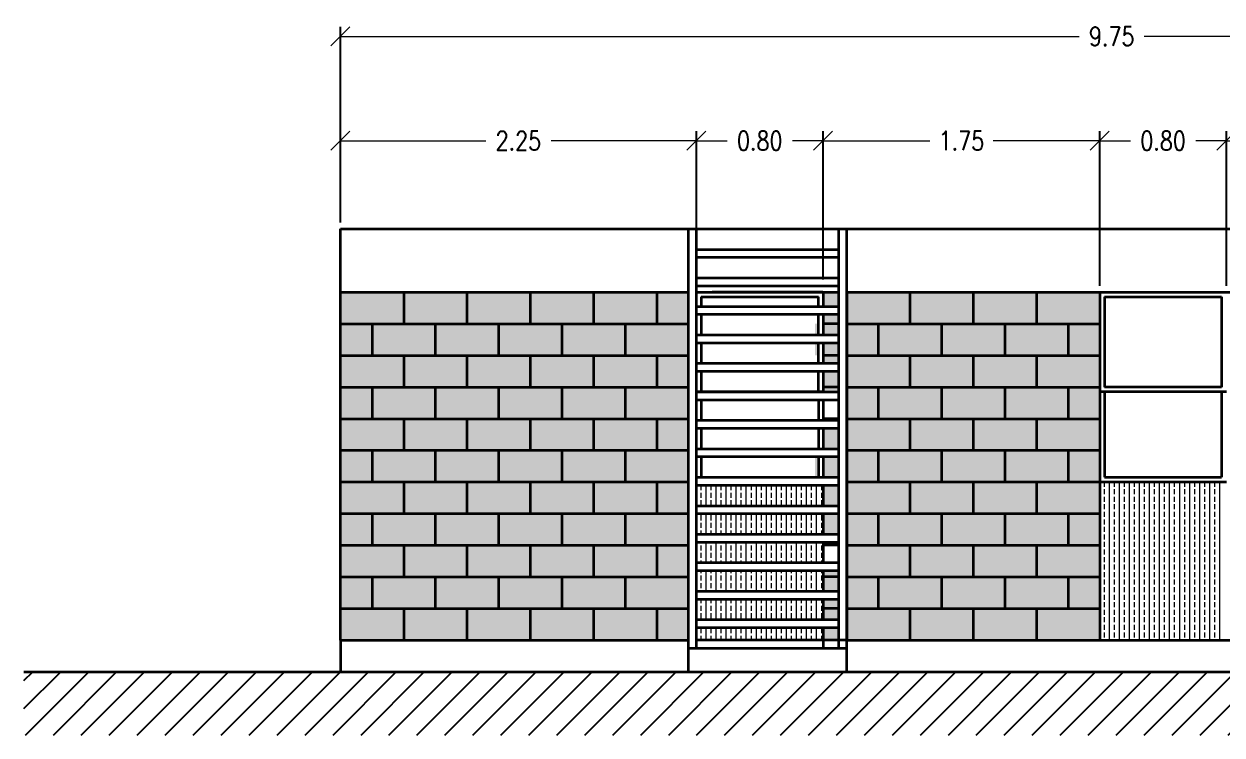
# Model space of a CAD drawing. Header units: millimetres. Extents: x 259.4 to 273.2, y 164.2 to 174.9.
# Drawn here: x 259.42 to 266.99, y 164.75 to 169.24 of the extents above; entities that cross this region are included whole.
import ezdxf

# ---------------------------------------------------------------- set-up
doc = ezdxf.new("R2010")
doc.units = ezdxf.units.MM
for name, color, linetype, lineweight in [('A-ANNO-DIMS', 3, 'Continuous', 18), ('A-ELEV-MBE1', 7, 'Continuous', 35), ('A-ELEV-PATT', 8, 'Continuous', 18)]:
    doc.layers.add(name, color=color, linetype=linetype, lineweight=lineweight)
doc.layers.add('A-ANNO-SCRN', color=30, linetype='Continuous')
doc.styles.add('E-ROMANS', font='romans.shx', dxfattribs={"width": 0.8})
doc.dimstyles.new('E-0100_ARW_18', dxfattribs={"dimscale": 0.001, "dimtxt": 180, "dimasz": 180, "dimexe": 90, "dimexo": 60, "dimgap": 90, "dimtad": 0, "dimzin": 0, "dimdsep": 46, "dimtxsty": 'E-ROMANS', "dimblk": 'OPEN90', "dimcen": 90, "dimclrd": 256, "dimclre": 256, "dimclrt": 256, "dimadec": 0, "dimazin": 0, "dimtfac": 1, "dimtmove": 1, "dimatfit": 3, "dimldrblk": 'OPEN90', "dimfxl": 1, "dimtfill": 1, "dimtolj": 1, "dimtzin": 0, "dimarcsym": 0})

# ---------------------------------------------------------------- blocks, each defined once
blk = doc.blocks.new('_Oblique')
at = {"color": 0, "linetype": 'ByBlock', "lineweight": -2}
blk.add_line((-0.5, -0.5), (0.5, 0.5), dxfattribs=at)
blk = doc.blocks.new('*D50')
at = {"layer": 'A-ANNO-DIMS', "lineweight": -2, "transparency": 16777216}
for p, q in [((261.4171, 167.988), (261.4171, 169.2245)), ((271.1671, 167.988), (271.1671, 169.2245))]:
    blk.add_line(p, q, dxfattribs=at)
at = {"layer": 'A-ANNO-DIMS', "transparency": 16777216}
for p, q in [((261.4171, 169.1645), (266.0858, 169.1645)), ((271.1671, 169.1645), (266.4983, 169.1645))]:
    blk.add_line(p, q, dxfattribs=at)
at = {"layer": 'A-ANNO-DIMS', "transparency": 16777216, "xscale": 0.12, "yscale": 0.12, "zscale": 0.12, "rotation": 180}
blk.add_blockref('_Oblique', (261.4171, 169.1645), dxfattribs=at)
at = {"layer": 'A-ANNO-DIMS', "transparency": 16777216, "xscale": 0.12, "yscale": 0.12, "zscale": 0.12}
blk.add_blockref('_Oblique', (271.1671, 169.1645), dxfattribs=at)
at = {"layer": 'A-ANNO-DIMS', "transparency": 16777216, "insert": (266.2921, 169.1645), "char_height": 0.12, "attachment_point": 5, "style": 'E-ROMANS', "bg_fill": 3, "box_fill_scale": 1.1, "bg_fill_color": 256, "bg_fill_true_color": 13158600, "bg_fill_transparency": 0}
blk.add_mtext('\\A1;9.75', dxfattribs=at)
blk = doc.blocks.new('_Open90')
at = {"color": 0, "linetype": 'ByBlock', "lineweight": -2}
for p, q in [((0, 0), (-1, 0)), ((-0.5, 0.5), (0, 0)), ((0, 0), (-0.5, -0.5))]:
    blk.add_line(p, q, dxfattribs=at)
blk = doc.blocks.new('*D64')
at = {"layer": 'A-ANNO-DIMS', "lineweight": -2, "transparency": 16777216}
for p, q in [((261.4171, 167.988), (261.4171, 168.5648)), ((263.6671, 167.588), (263.6671, 168.5648))]:
    blk.add_line(p, q, dxfattribs=at)
at = {"layer": 'A-ANNO-DIMS', "transparency": 16777216}
for p, q in [((261.4171, 168.5048), (262.3358, 168.5048)), ((263.6671, 168.5048), (262.7483, 168.5048))]:
    blk.add_line(p, q, dxfattribs=at)
at = {"layer": 'A-ANNO-DIMS', "transparency": 16777216, "xscale": 0.12, "yscale": 0.12, "zscale": 0.12, "rotation": 180}
blk.add_blockref('_Oblique', (261.4171, 168.5048), dxfattribs=at)
at = {"layer": 'A-ANNO-DIMS', "transparency": 16777216, "xscale": 0.12, "yscale": 0.12, "zscale": 0.12}
blk.add_blockref('_Oblique', (263.6671, 168.5048), dxfattribs=at)
at = {"layer": 'A-ANNO-DIMS', "transparency": 16777216, "insert": (262.5421, 168.5048), "char_height": 0.12, "attachment_point": 5, "style": 'E-ROMANS', "bg_fill": 3, "box_fill_scale": 1.1, "bg_fill_color": 256, "bg_fill_true_color": 13158600, "bg_fill_transparency": 0}
blk.add_mtext('\\A1;2.25', dxfattribs=at)
blk = doc.blocks.new('*D65')
at = {"layer": 'A-ANNO-DIMS', "lineweight": -2, "transparency": 16777216}
for p, q in [((263.6671, 167.628), (263.6671, 168.5648)), ((264.4684, 167.628), (264.4684, 168.5648))]:
    blk.add_line(p, q, dxfattribs=at)
at = {"layer": 'A-ANNO-DIMS', "transparency": 16777216}
for p, q in [((263.6671, 168.5048), (263.8614, 168.5048)), ((264.4684, 168.5048), (264.274, 168.5048))]:
    blk.add_line(p, q, dxfattribs=at)
at = {"layer": 'A-ANNO-DIMS', "transparency": 16777216, "xscale": 0.12, "yscale": 0.12, "zscale": 0.12, "rotation": 180}
blk.add_blockref('_Oblique', (263.6671, 168.5048), dxfattribs=at)
at = {"layer": 'A-ANNO-DIMS', "transparency": 16777216, "xscale": 0.12, "yscale": 0.12, "zscale": 0.12}
blk.add_blockref('_Oblique', (264.4684, 168.5048), dxfattribs=at)
at = {"layer": 'A-ANNO-DIMS', "transparency": 16777216, "insert": (264.0677, 168.5048), "char_height": 0.12, "attachment_point": 5, "style": 'E-ROMANS', "bg_fill": 3, "box_fill_scale": 1.1, "bg_fill_color": 256, "bg_fill_true_color": 13158600, "bg_fill_transparency": 0}
blk.add_mtext('\\A1;0.80', dxfattribs=at)
blk = doc.blocks.new('*D48')
at = {"layer": 'A-ANNO-DIMS', "lineweight": -2, "transparency": 16777216}
for p, q in [((264.4684, 167.678), (264.4684, 168.5648)), ((266.2171, 167.678), (266.2171, 168.5648))]:
    blk.add_line(p, q, dxfattribs=at)
at = {"layer": 'A-ANNO-DIMS', "transparency": 16777216}
for p, q in [((264.4684, 168.5048), (265.1433, 168.5048)), ((266.2171, 168.5048), (265.5421, 168.5048))]:
    blk.add_line(p, q, dxfattribs=at)
at = {"layer": 'A-ANNO-DIMS', "transparency": 16777216, "xscale": 0.12, "yscale": 0.12, "zscale": 0.12, "rotation": 180}
blk.add_blockref('_Oblique', (264.4684, 168.5048), dxfattribs=at)
at = {"layer": 'A-ANNO-DIMS', "transparency": 16777216, "xscale": 0.12, "yscale": 0.12, "zscale": 0.12}
blk.add_blockref('_Oblique', (266.2171, 168.5048), dxfattribs=at)
at = {"layer": 'A-ANNO-DIMS', "transparency": 16777216, "insert": (265.3427, 168.5048), "char_height": 0.12, "attachment_point": 5, "style": 'E-ROMANS', "bg_fill": 3, "box_fill_scale": 1.1, "bg_fill_color": 256, "bg_fill_true_color": 13158600, "bg_fill_transparency": 0}
blk.add_mtext('\\A1;1.75', dxfattribs=at)
blk = doc.blocks.new('*D66')
at = {"layer": 'A-ANNO-DIMS', "lineweight": -2, "transparency": 16777216}
for p, q in [((266.2171, 167.588), (266.2171, 168.5648)), ((267.0171, 167.588), (267.0171, 168.5648))]:
    blk.add_line(p, q, dxfattribs=at)
at = {"layer": 'A-ANNO-DIMS', "transparency": 16777216}
for p, q in [((266.2171, 168.5048), (266.4108, 168.5048)), ((267.0171, 168.5048), (266.8233, 168.5048))]:
    blk.add_line(p, q, dxfattribs=at)
at = {"layer": 'A-ANNO-DIMS', "transparency": 16777216, "xscale": 0.12, "yscale": 0.12, "zscale": 0.12, "rotation": 180}
blk.add_blockref('_Oblique', (266.2171, 168.5048), dxfattribs=at)
at = {"layer": 'A-ANNO-DIMS', "transparency": 16777216, "xscale": 0.12, "yscale": 0.12, "zscale": 0.12}
blk.add_blockref('_Oblique', (267.0171, 168.5048), dxfattribs=at)
at = {"layer": 'A-ANNO-DIMS', "transparency": 16777216, "insert": (266.6171, 168.5048), "char_height": 0.12, "attachment_point": 5, "style": 'E-ROMANS', "bg_fill": 3, "box_fill_scale": 1.1, "bg_fill_color": 256, "bg_fill_true_color": 13158600, "bg_fill_transparency": 0}
blk.add_mtext('\\A1;0.80', dxfattribs=at)
blk = doc.blocks.new('*D67')
at = {"layer": 'A-ANNO-DIMS', "lineweight": -2, "transparency": 16777216}
for p, q in [((267.0171, 167.588), (267.0171, 168.5648)), ((267.9671, 167.588), (267.9671, 168.5648))]:
    blk.add_line(p, q, dxfattribs=at)
at = {"layer": 'A-ANNO-DIMS', "transparency": 16777216}
for p, q in [((267.0171, 168.5048), (267.2858, 168.5048)), ((267.9671, 168.5048), (267.6983, 168.5048))]:
    blk.add_line(p, q, dxfattribs=at)
at = {"layer": 'A-ANNO-DIMS', "transparency": 16777216, "xscale": 0.12, "yscale": 0.12, "zscale": 0.12, "rotation": 180}
blk.add_blockref('_Oblique', (267.0171, 168.5048), dxfattribs=at)
at = {"layer": 'A-ANNO-DIMS', "transparency": 16777216, "xscale": 0.12, "yscale": 0.12, "zscale": 0.12}
blk.add_blockref('_Oblique', (267.9671, 168.5048), dxfattribs=at)
at = {"layer": 'A-ANNO-DIMS', "transparency": 16777216, "insert": (267.4921, 168.5048), "char_height": 0.12, "attachment_point": 5, "style": 'E-ROMANS', "bg_fill": 3, "box_fill_scale": 1.1, "bg_fill_color": 256, "bg_fill_true_color": 13158600, "bg_fill_transparency": 0}
blk.add_mtext('\\A1;0.95', dxfattribs=at)

msp = doc.modelspace()

# ---------------------------------------------------------------- hatches: boundary and pattern name
at = {"layer": 'A-ANNO-SCRN'}
h = msp.add_hatch(dxfattribs=at)
h.set_pattern_fill('ANSI31', color=0)
h.set_pattern_definition([(45, (165.27523, 115.67518), (-0.08838835, 0.08838835), [])])
h.paths.add_polyline_path([(259.4171, 164.748), (259.4171, 165.148), (273.1671, 165.148), (273.1671, 164.748)])
at = {"layer": 'A-ELEV-PATT'}
h = msp.add_hatch(dxfattribs=at)
h.set_pattern_fill('DOTS,_O', color=256, scale=0.025, angle=450)
h.set_pattern_definition([(90, (295.360327, 452.35356), (-0.0396875, 0.01984375), [0, -0.0396875])])
h.paths.add_polyline_path([(263.6171, 167.548), (261.4171, 167.548), (261.4171, 165.348), (263.6171, 165.348)])
h.paths.add_polyline_path([(266.2171, 167.548), (264.6171, 167.548), (264.6171, 165.348), (266.2171, 165.348)])
h.paths.add_polyline_path([(264.4384, 167.278), (264.4384, 167.348), (264.4171, 167.348), (264.4171, 167.278)])
h.paths.add_polyline_path([(263.6684, 167.458), (263.6684, 167.548), (263.6671, 167.548), (263.6671, 167.458)])
h.paths.add_polyline_path([(263.6684, 167.278), (263.6684, 167.408), (263.6671, 167.408), (263.6671, 167.278)])
h.paths.add_polyline_path([(263.6684, 167.098), (263.6684, 167.228), (263.6671, 167.228), (263.6671, 167.098)])
h.paths.add_polyline_path([(264.4684, 167.548), (264.4684, 167.458), (264.5671, 167.458), (264.5671, 167.548)])
h.paths.add_polyline_path([(264.4684, 167.408), (264.4684, 167.278), (264.5671, 167.278), (264.5671, 167.408)])
h.paths.add_polyline_path([(263.6684, 166.918), (263.6684, 167.048), (263.6671, 167.048), (263.6671, 166.918)])
h.paths.add_polyline_path([(264.4384, 167.148), (264.4384, 167.228), (264.4171, 167.228), (264.4171, 167.148)])
h.paths.add_polyline_path([(264.4684, 167.228), (264.4684, 167.098), (264.5671, 167.098), (264.5671, 167.228)])
h.paths.add_polyline_path([(263.6684, 166.558), (263.6684, 166.688), (263.6671, 166.688), (263.6671, 166.558)])
h.paths.add_polyline_path([(264.4684, 166.688), (264.4684, 166.558), (264.5671, 166.558), (264.5671, 166.688)])
h.paths.add_polyline_path([(264.4684, 167.048), (264.4684, 166.918), (264.5671, 166.918), (264.5671, 167.048)])
h.paths.add_polyline_path([(264.4384, 166.378), (264.4384, 166.508), (264.4171, 166.508), (264.4171, 166.378)])
h.paths.add_polyline_path([(263.6684, 166.378), (263.6684, 166.508), (263.6671, 166.508), (263.6671, 166.378)])
h.paths.add_polyline_path([(263.6684, 166.198), (263.6684, 166.328), (263.6671, 166.328), (263.6671, 166.198)])
h.paths.add_polyline_path([(264.4684, 166.328), (264.4684, 166.198), (264.5671, 166.198), (264.5671, 166.328)])
h.paths.add_polyline_path([(264.4684, 166.508), (264.4684, 166.378), (264.5671, 166.378), (264.5671, 166.508)])
h.paths.add_polyline_path([(263.6684, 166.018), (263.6684, 166.148), (263.6671, 166.148), (263.6671, 166.018)])
h.paths.add_polyline_path([(264.4684, 166.148), (264.4684, 166.018), (264.5671, 166.018), (264.5671, 166.148)])
h.paths.add_polyline_path([(263.6684, 165.478), (263.6684, 165.608), (263.6671, 165.608), (263.6671, 165.478)])
h.paths.add_polyline_path([(264.4684, 165.608), (264.4684, 165.478), (264.5671, 165.478), (264.5671, 165.608)])
h.paths.add_polyline_path([(264.4684, 165.428), (264.4684, 165.348), (264.5671, 165.348), (264.5671, 165.428)])
h.paths.add_polyline_path([(264.4684, 165.788), (264.4684, 165.658), (264.5671, 165.658), (264.5671, 165.788)])
h.paths.add_polyline_path([(263.6684, 165.348), (263.6684, 165.428), (263.6671, 165.428), (263.6671, 165.348)])
h.paths.add_polyline_path([(263.6684, 165.658), (263.6684, 165.788), (263.6671, 165.788), (263.6671, 165.658)])
h.paths.add_polyline_path([(263.6684, 165.838), (263.6684, 165.968), (263.6671, 165.968), (263.6671, 165.838)])

# ---------------------------------------------------------------- linework, layer by layer
at = {"layer": 'A-ELEV-MBE1'}
for p, q in [((261.4171, 167.948), (264.6171, 167.948)), ((261.4171, 167.548), (261.4171, 167.948)), ((263.6671, 167.948), (264.5671, 167.948)), ((264.6171, 167.948), (270.0671, 167.948)), ((263.6671, 167.818), (264.5671, 167.818)), ((263.6671, 167.768), (264.5671, 167.768)), ((263.6671, 167.638), (264.5671, 167.638)), ((263.6671, 167.588), (264.5671, 167.588)), ((261.4171, 167.548), (263.6171, 167.548)), ((261.4171, 165.348), (261.4171, 167.548)), ((261.8171, 167.548), (261.8171, 167.348)), ((262.2171, 167.548), (262.2171, 167.348)), ((262.6171, 167.548), (262.6171, 167.348)), ((263.0171, 167.548), (263.0171, 167.348)), ((263.4171, 167.548), (263.4171, 167.348)), ((263.6671, 167.548), (264.5671, 167.548)), ((263.6984, 167.518), (263.6984, 167.458)), ((263.6984, 167.518), (264.4384, 167.518)), ((264.4671, 167.548), (263.7671, 167.548)), ((264.4384, 167.458), (264.4384, 167.518)), ((264.4684, 167.548), (264.4684, 167.458)), ((264.6171, 167.548), (264.6171, 165.348)), ((264.6171, 167.548), (270.0171, 167.548)), ((265.0171, 167.548), (265.0171, 167.348)), ((265.4171, 167.548), (265.4171, 167.348)), ((265.8171, 167.548), (265.8171, 167.348)), ((266.2171, 167.548), (266.2171, 165.348)), ((266.2471, 167.518), (266.9871, 167.518)), ((266.2471, 167.518), (266.2471, 166.948)), ((266.9871, 167.518), (266.9871, 166.948)), ((263.6671, 167.458), (264.5671, 167.458)), ((263.6671, 167.408), (264.5671, 167.408)), ((263.6984, 167.408), (263.6984, 167.278)), ((264.4384, 167.278), (264.4384, 167.408)), ((264.4684, 167.408), (264.4684, 167.278)), ((261.4171, 167.348), (261.5671, 167.348)), ((261.5671, 167.348), (263.6171, 167.348)), ((261.6171, 167.348), (261.6171, 167.148)), ((262.0171, 167.348), (262.0171, 167.148)), ((262.4171, 167.348), (262.4171, 167.148)), ((262.8171, 167.348), (262.8171, 167.148)), ((263.2171, 167.348), (263.2171, 167.148)), ((263.6671, 167.278), (264.5671, 167.278)), ((264.5671, 167.348), (264.4684, 167.348)), ((264.6171, 167.348), (266.2171, 167.348)), ((264.8171, 167.348), (264.8171, 167.148)), ((265.2171, 167.348), (265.2171, 167.148)), ((265.6171, 167.348), (265.6171, 167.148)), ((266.0171, 167.348), (266.0171, 167.148)), ((263.6671, 167.228), (264.5671, 167.228)), ((263.6984, 167.228), (263.6984, 167.098)), ((264.4384, 167.098), (264.4384, 167.228)), ((264.4684, 167.228), (264.4684, 167.098)), ((261.4171, 167.148), (261.5671, 167.148)), ((261.5671, 167.148), (263.6171, 167.148)), ((261.8171, 167.148), (261.8171, 166.948)), ((262.2171, 167.148), (262.2171, 166.948)), ((262.6171, 167.148), (262.6171, 166.948)), ((263.0171, 167.148), (263.0171, 166.948)), ((263.4171, 167.148), (263.4171, 166.948)), ((264.5671, 167.148), (264.4684, 167.148)), ((264.6171, 167.148), (266.2171, 167.148)), ((265.0171, 167.148), (265.0171, 166.948)), ((265.4171, 167.148), (265.4171, 166.948)), ((265.8171, 167.148), (265.8171, 166.948)), ((263.6671, 167.098), (264.5671, 167.098)), ((263.6671, 167.048), (264.5671, 167.048)), ((263.6984, 167.048), (263.6984, 166.918)), ((264.4384, 166.918), (264.4384, 167.048)), ((264.4684, 167.048), (264.4684, 166.918)), ((261.4171, 166.948), (261.5671, 166.948)), ((261.5671, 166.948), (263.6171, 166.948)), ((261.6171, 166.948), (261.6171, 166.748)), ((262.0171, 166.948), (262.0171, 166.748)), ((262.4171, 166.948), (262.4171, 166.748)), ((262.8171, 166.948), (262.8171, 166.748)), ((263.2171, 166.948), (263.2171, 166.748)), ((263.6671, 166.918), (264.5671, 166.918)), ((264.5671, 166.948), (264.4684, 166.948)), ((264.6171, 166.948), (266.2171, 166.948)), ((264.8171, 166.948), (264.8171, 166.748)), ((265.2171, 166.948), (265.2171, 166.748)), ((265.6171, 166.948), (265.6171, 166.748)), ((266.0171, 166.948), (266.0171, 166.748)), ((266.2471, 166.918), (266.2471, 166.378)), ((266.9871, 166.918), (266.9871, 166.378)), ((263.6671, 166.868), (264.5671, 166.868)), ((263.6984, 166.868), (263.6984, 166.738)), ((264.4384, 166.868), (264.4384, 166.738)), ((264.4684, 166.868), (264.4684, 166.738)), ((261.4171, 166.748), (261.5671, 166.748)), ((261.5671, 166.748), (263.6171, 166.748)), ((261.8171, 166.748), (261.8171, 166.548)), ((262.2171, 166.748), (262.2171, 166.548)), ((262.6171, 166.748), (262.6171, 166.548)), ((263.0171, 166.748), (263.0171, 166.548)), ((263.4171, 166.748), (263.4171, 166.548)), ((264.5671, 166.748), (264.4684, 166.748)), ((264.6171, 166.748), (266.2171, 166.748)), ((265.0171, 166.748), (265.0171, 166.548)), ((265.4171, 166.748), (265.4171, 166.548)), ((265.8171, 166.748), (265.8171, 166.548)), ((263.6671, 166.738), (264.5671, 166.738)), ((263.6671, 166.688), (264.5671, 166.688)), ((263.6984, 166.688), (263.6984, 166.558)), ((264.4384, 166.688), (264.4384, 166.558)), ((264.4684, 166.688), (264.4684, 166.558)), ((261.4171, 166.548), (261.5671, 166.548)), ((261.5671, 166.548), (263.6171, 166.548)), ((261.6171, 166.548), (261.6171, 166.348)), ((262.0171, 166.548), (262.0171, 166.348)), ((262.4171, 166.548), (262.4171, 166.348)), ((262.8171, 166.548), (262.8171, 166.348)), ((263.2171, 166.548), (263.2171, 166.348)), ((263.6671, 166.558), (264.5671, 166.558)), ((264.6171, 166.548), (266.2171, 166.548)), ((264.8171, 166.548), (264.8171, 166.348)), ((265.2171, 166.548), (265.2171, 166.348)), ((265.6171, 166.548), (265.6171, 166.348)), ((266.0171, 166.548), (266.0171, 166.348)), ((263.6671, 166.508), (264.5671, 166.508)), ((263.6984, 166.508), (263.6984, 166.378)), ((264.4384, 166.508), (264.4384, 166.378)), ((264.4684, 166.508), (264.4684, 166.378)), ((263.6671, 166.378), (264.5671, 166.378)), ((263.6984, 166.378), (264.4384, 166.378)), ((266.2471, 166.378), (266.9871, 166.378)), ((261.4171, 166.348), (261.5671, 166.348)), ((261.5671, 166.348), (263.6171, 166.348)), ((261.8171, 166.348), (261.8171, 166.148)), ((262.2171, 166.348), (262.2171, 166.148)), ((262.6171, 166.348), (262.6171, 166.148)), ((263.0171, 166.348), (263.0171, 166.148)), ((263.4171, 166.348), (263.4171, 166.148)), ((263.6671, 166.328), (264.5671, 166.328)), ((264.4684, 166.328), (264.4684, 166.198)), ((264.6171, 166.348), (266.2171, 166.348)), ((265.0171, 166.348), (265.0171, 166.148)), ((265.4171, 166.348), (265.4171, 166.148)), ((265.8171, 166.348), (265.8171, 166.148)), ((266.2171, 166.348), (267.0171, 166.348)), ((261.4171, 166.148), (261.5671, 166.148)), ((261.5671, 166.148), (263.6171, 166.148)), ((261.6171, 166.148), (261.6171, 165.948)), ((262.0171, 166.148), (262.0171, 165.948)), ((262.4171, 166.148), (262.4171, 165.948)), ((262.8171, 166.148), (262.8171, 165.948)), ((263.2171, 166.148), (263.2171, 165.948)), ((263.6671, 166.198), (264.5671, 166.198)), ((263.6671, 166.148), (264.5671, 166.148)), ((264.4684, 166.148), (264.4684, 166.018)), ((264.6171, 166.148), (266.2171, 166.148)), ((264.8171, 166.148), (264.8171, 165.948)), ((265.2171, 166.148), (265.2171, 165.948)), ((265.6171, 166.148), (265.6171, 165.948)), ((266.0171, 166.148), (266.0171, 165.948)), ((263.6671, 166.018), (264.5671, 166.018)), ((261.4171, 165.948), (261.5671, 165.948)), ((261.5671, 165.948), (263.6171, 165.948)), ((261.8171, 165.948), (261.8171, 165.748)), ((262.2171, 165.948), (262.2171, 165.748)), ((262.6171, 165.948), (262.6171, 165.748)), ((263.0171, 165.948), (263.0171, 165.748)), ((263.4171, 165.948), (263.4171, 165.748)), ((263.6671, 165.968), (264.5671, 165.968)), ((264.4684, 165.968), (264.4684, 165.838)), ((264.5671, 165.948), (264.4684, 165.948)), ((264.6171, 165.948), (266.2171, 165.948)), ((265.0171, 165.948), (265.0171, 165.748)), ((265.4171, 165.948), (265.4171, 165.748)), ((265.8171, 165.948), (265.8171, 165.748)), ((263.6671, 165.838), (264.5671, 165.838)), ((263.6671, 165.788), (264.5671, 165.788)), ((264.4684, 165.788), (264.4684, 165.658)), ((261.4171, 165.748), (261.5671, 165.748)), ((261.5671, 165.748), (263.6171, 165.748)), ((261.6171, 165.748), (261.6171, 165.548)), ((262.0171, 165.748), (262.0171, 165.548)), ((262.4171, 165.748), (262.4171, 165.548)), ((262.8171, 165.748), (262.8171, 165.548)), ((263.2171, 165.748), (263.2171, 165.548)), ((264.5671, 165.748), (264.4684, 165.748)), ((264.6171, 165.748), (266.2171, 165.748)), ((264.8171, 165.748), (264.8171, 165.548)), ((265.2171, 165.748), (265.2171, 165.548)), ((265.6171, 165.748), (265.6171, 165.548)), ((266.0171, 165.748), (266.0171, 165.548)), ((263.6671, 165.658), (264.5671, 165.658)), ((261.4171, 165.548), (261.5671, 165.548)), ((261.5671, 165.548), (263.6171, 165.548)), ((261.8171, 165.548), (261.8171, 165.348)), ((262.2171, 165.548), (262.2171, 165.348)), ((262.6171, 165.548), (262.6171, 165.348)), ((263.0171, 165.548), (263.0171, 165.348)), ((263.4171, 165.548), (263.4171, 165.348)), ((263.6671, 165.608), (264.5671, 165.608)), ((264.4684, 165.608), (264.4684, 165.478)), ((264.5671, 165.548), (264.4684, 165.548)), ((264.6171, 165.548), (266.2171, 165.548)), ((265.0171, 165.548), (265.0171, 165.348)), ((265.4171, 165.548), (265.4171, 165.348)), ((265.8171, 165.548), (265.8171, 165.348)), ((263.6671, 165.478), (264.5671, 165.478)), ((263.6671, 165.428), (264.5671, 165.428)), ((264.4684, 165.428), (264.4684, 165.298)), ((261.4171, 165.348), (263.6171, 165.348)), ((261.4171, 165.348), (261.4171, 165.148)), ((264.4684, 165.348), (263.6684, 165.348)), ((264.6171, 165.348), (264.4684, 165.348)), ((264.6171, 165.348), (270.0171, 165.348)), ((263.6171, 165.298), (264.6171, 165.298)), ((259.4171, 165.148), (273.1671, 165.148))]:
    msp.add_line(p, q, dxfattribs=at)
for points in [[(263.6171, 165.148), (263.6171, 167.948)], [(263.6671, 165.298), (263.6671, 167.948)], [(264.5671, 165.298), (264.5671, 167.948)], [(264.6171, 165.148), (264.6171, 167.948)], [(264.4684, 166.918), (263.6684, 166.918)], [(267.0171, 166.918), (266.2171, 166.918)], [(266.9871, 166.948), (266.2471, 166.948)]]:
    msp.add_lwpolyline(points, dxfattribs=at)
at = {"layer": 'A-ELEV-PATT', "linetype": 'Continuous'}
for p, q in [((263.697, 166.2958), (263.697, 166.326)), ((263.7287, 166.198), (263.7287, 166.326)), ((263.7605, 166.2958), (263.7605, 166.326)), ((263.7922, 166.198), (263.7922, 166.326)), ((263.824, 166.2958), (263.824, 166.326)), ((263.8557, 166.198), (263.8557, 166.326)), ((263.8875, 166.2958), (263.8875, 166.326)), ((263.9192, 166.198), (263.9192, 166.326)), ((263.951, 166.2958), (263.951, 166.326)), ((263.9827, 166.198), (263.9827, 166.326)), ((264.0145, 166.2958), (264.0145, 166.326)), ((264.0462, 166.198), (264.0462, 166.326)), ((264.078, 166.2958), (264.078, 166.326)), ((264.1097, 166.198), (264.1097, 166.326)), ((264.1415, 166.2958), (264.1415, 166.326)), ((264.1732, 166.198), (264.1732, 166.326)), ((264.205, 166.2958), (264.205, 166.326)), ((264.2367, 166.198), (264.2367, 166.326)), ((264.2685, 166.2958), (264.2685, 166.326)), ((264.3002, 166.198), (264.3002, 166.326)), ((264.332, 166.2958), (264.332, 166.326)), ((264.3637, 166.198), (264.3637, 166.326)), ((264.3955, 166.2958), (264.3955, 166.326)), ((264.4272, 166.198), (264.4272, 166.326)), ((264.459, 166.2958), (264.459, 166.326)), ((266.2456, 166.3178), (266.2456, 166.348)), ((266.2456, 166.2702), (266.2456, 166.3019)), ((266.2773, 165.348), (266.2773, 166.348)), ((266.3091, 166.3178), (266.3091, 166.348)), ((266.3091, 166.2702), (266.3091, 166.3019)), ((266.3408, 165.348), (266.3408, 166.348)), ((266.3726, 166.3178), (266.3726, 166.348)), ((266.3726, 166.2702), (266.3726, 166.3019)), ((266.4043, 165.348), (266.4043, 166.348)), ((266.4361, 166.3178), (266.4361, 166.348)), ((266.4361, 166.2702), (266.4361, 166.3019)), ((266.4678, 165.348), (266.4678, 166.348)), ((266.4996, 166.3178), (266.4996, 166.348)), ((266.4996, 166.2702), (266.4996, 166.3019)), ((266.5313, 165.348), (266.5313, 166.348)), ((266.5631, 166.3178), (266.5631, 166.348)), ((266.5631, 166.2702), (266.5631, 166.3019)), ((266.5948, 165.348), (266.5948, 166.348)), ((266.6266, 166.3178), (266.6266, 166.348)), ((266.6266, 166.2702), (266.6266, 166.3019)), ((266.6583, 165.348), (266.6583, 166.348)), ((266.6901, 166.3178), (266.6901, 166.348)), ((266.6901, 166.2702), (266.6901, 166.3019)), ((266.7218, 165.348), (266.7218, 166.348)), ((266.7536, 166.3178), (266.7536, 166.348)), ((266.7536, 166.2702), (266.7536, 166.3019)), ((266.7853, 165.348), (266.7853, 166.348)), ((266.8171, 166.3178), (266.8171, 166.348)), ((266.8171, 166.2702), (266.8171, 166.3019)), ((266.8488, 165.348), (266.8488, 166.348)), ((266.8806, 166.3178), (266.8806, 166.348)), ((266.8806, 166.2702), (266.8806, 166.3019)), ((266.9123, 165.348), (266.9123, 166.348)), ((266.9441, 166.3178), (266.9441, 166.348)), ((266.9441, 166.2702), (266.9441, 166.3019)), ((266.9758, 165.348), (266.9758, 166.348)), ((263.697, 166.2482), (263.697, 166.28)), ((263.697, 166.2006), (263.697, 166.2323)), ((263.7605, 166.2482), (263.7605, 166.28)), ((263.7605, 166.2006), (263.7605, 166.2323)), ((263.824, 166.2482), (263.824, 166.28)), ((263.824, 166.2006), (263.824, 166.2323)), ((263.8875, 166.2482), (263.8875, 166.28)), ((263.8875, 166.2006), (263.8875, 166.2323)), ((263.951, 166.2482), (263.951, 166.28)), ((263.951, 166.2006), (263.951, 166.2323)), ((264.0145, 166.2482), (264.0145, 166.28)), ((264.0145, 166.2006), (264.0145, 166.2323)), ((264.078, 166.2482), (264.078, 166.28)), ((264.078, 166.2006), (264.078, 166.2323)), ((264.1415, 166.2482), (264.1415, 166.28)), ((264.1415, 166.2006), (264.1415, 166.2323)), ((264.205, 166.2482), (264.205, 166.28)), ((264.205, 166.2006), (264.205, 166.2323)), ((264.2685, 166.2482), (264.2685, 166.28)), ((264.2685, 166.2006), (264.2685, 166.2323)), ((264.332, 166.2482), (264.332, 166.28)), ((264.332, 166.2006), (264.332, 166.2323)), ((264.3955, 166.2482), (264.3955, 166.28)), ((264.3955, 166.2006), (264.3955, 166.2323)), ((264.459, 166.2482), (264.459, 166.28)), ((264.459, 166.2006), (264.459, 166.2323)), ((266.2456, 166.2226), (266.2456, 166.2543)), ((266.3091, 166.2226), (266.3091, 166.2543)), ((266.3726, 166.2226), (266.3726, 166.2543)), ((266.4361, 166.2226), (266.4361, 166.2543)), ((266.4996, 166.2226), (266.4996, 166.2543)), ((266.5631, 166.2226), (266.5631, 166.2543)), ((266.6266, 166.2226), (266.6266, 166.2543)), ((266.6901, 166.2226), (266.6901, 166.2543)), ((266.7536, 166.2226), (266.7536, 166.2543)), ((266.8171, 166.2226), (266.8171, 166.2543)), ((266.8806, 166.2226), (266.8806, 166.2543)), ((266.9441, 166.2226), (266.9441, 166.2543)), ((263.7287, 166.018), (263.7287, 166.148)), ((263.7922, 166.018), (263.7922, 166.148)), ((263.8557, 166.018), (263.8557, 166.148)), ((263.9192, 166.018), (263.9192, 166.148)), ((263.9827, 166.018), (263.9827, 166.148)), ((264.0462, 166.018), (264.0462, 166.148)), ((264.1097, 166.018), (264.1097, 166.148)), ((264.1732, 166.018), (264.1732, 166.148)), ((264.2367, 166.018), (264.2367, 166.148)), ((264.3002, 166.018), (264.3002, 166.148)), ((264.3637, 166.018), (264.3637, 166.148)), ((264.4272, 166.018), (264.4272, 166.148)), ((266.2456, 166.1749), (266.2456, 166.2067)), ((266.2456, 166.1273), (266.2456, 166.1591)), ((266.3091, 166.1749), (266.3091, 166.2067)), ((266.3091, 166.1273), (266.3091, 166.1591)), ((266.3726, 166.1749), (266.3726, 166.2067)), ((266.3726, 166.1273), (266.3726, 166.1591)), ((266.4361, 166.1749), (266.4361, 166.2067)), ((266.4361, 166.1273), (266.4361, 166.1591)), ((266.4996, 166.1749), (266.4996, 166.2067)), ((266.4996, 166.1273), (266.4996, 166.1591)), ((266.5631, 166.1749), (266.5631, 166.2067)), ((266.5631, 166.1273), (266.5631, 166.1591)), ((266.6266, 166.1749), (266.6266, 166.2067)), ((266.6266, 166.1273), (266.6266, 166.1591)), ((266.6901, 166.1749), (266.6901, 166.2067)), ((266.6901, 166.1273), (266.6901, 166.1591)), ((266.7536, 166.1749), (266.7536, 166.2067)), ((266.7536, 166.1273), (266.7536, 166.1591)), ((266.8171, 166.1749), (266.8171, 166.2067)), ((266.8171, 166.1273), (266.8171, 166.1591)), ((266.8806, 166.1749), (266.8806, 166.2067)), ((266.8806, 166.1273), (266.8806, 166.1591)), ((266.9441, 166.1749), (266.9441, 166.2067)), ((266.9441, 166.1273), (266.9441, 166.1591)), ((263.697, 166.1053), (263.697, 166.1371)), ((263.697, 166.0577), (263.697, 166.0895)), ((263.7605, 166.1053), (263.7605, 166.1371)), ((263.7605, 166.0577), (263.7605, 166.0895)), ((263.824, 166.1053), (263.824, 166.1371)), ((263.824, 166.0577), (263.824, 166.0895)), ((263.8875, 166.1053), (263.8875, 166.1371)), ((263.8875, 166.0577), (263.8875, 166.0895)), ((263.951, 166.1053), (263.951, 166.1371)), ((263.951, 166.0577), (263.951, 166.0895)), ((264.0145, 166.1053), (264.0145, 166.1371)), ((264.0145, 166.0577), (264.0145, 166.0895)), ((264.078, 166.1053), (264.078, 166.1371)), ((264.078, 166.0577), (264.078, 166.0895)), ((264.1415, 166.1053), (264.1415, 166.1371)), ((264.1415, 166.0577), (264.1415, 166.0895)), ((264.205, 166.1053), (264.205, 166.1371)), ((264.205, 166.0577), (264.205, 166.0895)), ((264.2685, 166.1053), (264.2685, 166.1371)), ((264.2685, 166.0577), (264.2685, 166.0895)), ((264.332, 166.1053), (264.332, 166.1371)), ((264.332, 166.0577), (264.332, 166.0895)), ((264.3955, 166.1053), (264.3955, 166.1371)), ((264.3955, 166.0577), (264.3955, 166.0895)), ((264.459, 166.1053), (264.459, 166.1371)), ((264.459, 166.0577), (264.459, 166.0895)), ((266.2456, 166.0797), (266.2456, 166.1114)), ((266.3091, 166.0797), (266.3091, 166.1114)), ((266.3726, 166.0797), (266.3726, 166.1114)), ((266.4361, 166.0797), (266.4361, 166.1114)), ((266.4996, 166.0797), (266.4996, 166.1114)), ((266.5631, 166.0797), (266.5631, 166.1114)), ((266.6266, 166.0797), (266.6266, 166.1114)), ((266.6901, 166.0797), (266.6901, 166.1114)), ((266.7536, 166.0797), (266.7536, 166.1114)), ((266.8171, 166.0797), (266.8171, 166.1114)), ((266.8806, 166.0797), (266.8806, 166.1114)), ((266.9441, 166.0797), (266.9441, 166.1114)), ((263.697, 166.018), (263.697, 166.0418)), ((263.7605, 166.018), (263.7605, 166.0418)), ((263.824, 166.018), (263.824, 166.0418)), ((263.8875, 166.018), (263.8875, 166.0418)), ((263.951, 166.018), (263.951, 166.0418)), ((264.0145, 166.018), (264.0145, 166.0418)), ((264.078, 166.018), (264.078, 166.0418)), ((264.1415, 166.018), (264.1415, 166.0418)), ((264.205, 166.018), (264.205, 166.0418)), ((264.2685, 166.018), (264.2685, 166.0418)), ((264.332, 166.018), (264.332, 166.0418)), ((264.3955, 166.018), (264.3955, 166.0418)), ((264.459, 166.018), (264.459, 166.0418)), ((266.2456, 166.0321), (266.2456, 166.0638)), ((266.2456, 165.9844), (266.2456, 166.0162)), ((266.3091, 166.0321), (266.3091, 166.0638)), ((266.3091, 165.9844), (266.3091, 166.0162)), ((266.3726, 166.0321), (266.3726, 166.0638)), ((266.3726, 165.9844), (266.3726, 166.0162)), ((266.4361, 166.0321), (266.4361, 166.0638)), ((266.4361, 165.9844), (266.4361, 166.0162)), ((266.4996, 166.0321), (266.4996, 166.0638)), ((266.4996, 165.9844), (266.4996, 166.0162)), ((266.5631, 166.0321), (266.5631, 166.0638)), ((266.5631, 165.9844), (266.5631, 166.0162)), ((266.6266, 166.0321), (266.6266, 166.0638)), ((266.6266, 165.9844), (266.6266, 166.0162)), ((266.6901, 166.0321), (266.6901, 166.0638)), ((266.6901, 165.9844), (266.6901, 166.0162)), ((266.7536, 166.0321), (266.7536, 166.0638)), ((266.7536, 165.9844), (266.7536, 166.0162)), ((266.8171, 166.0321), (266.8171, 166.0638)), ((266.8171, 165.9844), (266.8171, 166.0162)), ((266.8806, 166.0321), (266.8806, 166.0638)), ((266.8806, 165.9844), (266.8806, 166.0162)), ((266.9441, 166.0321), (266.9441, 166.0638)), ((266.9441, 165.9844), (266.9441, 166.0162)), ((263.697, 165.9625), (263.697, 165.968)), ((263.697, 165.9148), (263.697, 165.9466)), ((263.7287, 165.838), (263.7287, 165.968)), ((263.7605, 165.9625), (263.7605, 165.968)), ((263.7605, 165.9148), (263.7605, 165.9466)), ((263.7922, 165.838), (263.7922, 165.968)), ((263.824, 165.9625), (263.824, 165.968)), ((263.824, 165.9148), (263.824, 165.9466)), ((263.8557, 165.838), (263.8557, 165.968)), ((263.8875, 165.9625), (263.8875, 165.968)), ((263.8875, 165.9148), (263.8875, 165.9466)), ((263.9192, 165.838), (263.9192, 165.968)), ((263.951, 165.9625), (263.951, 165.968)), ((263.951, 165.9148), (263.951, 165.9466)), ((263.9827, 165.838), (263.9827, 165.968)), ((264.0145, 165.9625), (264.0145, 165.968)), ((264.0145, 165.9148), (264.0145, 165.9466)), ((264.0462, 165.838), (264.0462, 165.968)), ((264.078, 165.9625), (264.078, 165.968)), ((264.078, 165.9148), (264.078, 165.9466)), ((264.1097, 165.838), (264.1097, 165.968)), ((264.1415, 165.9625), (264.1415, 165.968)), ((264.1415, 165.9148), (264.1415, 165.9466)), ((264.1732, 165.838), (264.1732, 165.968)), ((264.205, 165.9625), (264.205, 165.968)), ((264.205, 165.9148), (264.205, 165.9466)), ((264.2367, 165.838), (264.2367, 165.968)), ((264.2685, 165.9625), (264.2685, 165.968)), ((264.2685, 165.9148), (264.2685, 165.9466)), ((264.3002, 165.838), (264.3002, 165.968)), ((264.332, 165.9625), (264.332, 165.968)), ((264.332, 165.9148), (264.332, 165.9466)), ((264.3637, 165.838), (264.3637, 165.968)), ((264.3955, 165.9625), (264.3955, 165.968)), ((264.3955, 165.9148), (264.3955, 165.9466)), ((264.4272, 165.838), (264.4272, 165.968)), ((264.459, 165.9625), (264.459, 165.968)), ((264.459, 165.9148), (264.459, 165.9466)), ((266.2456, 165.9368), (266.2456, 165.9686)), ((266.2456, 165.8892), (266.2456, 165.9209)), ((266.3091, 165.9368), (266.3091, 165.9686)), ((266.3091, 165.8892), (266.3091, 165.9209)), ((266.3726, 165.9368), (266.3726, 165.9686)), ((266.3726, 165.8892), (266.3726, 165.9209)), ((266.4361, 165.9368), (266.4361, 165.9686)), ((266.4361, 165.8892), (266.4361, 165.9209)), ((266.4996, 165.9368), (266.4996, 165.9686)), ((266.4996, 165.8892), (266.4996, 165.9209)), ((266.5631, 165.9368), (266.5631, 165.9686)), ((266.5631, 165.8892), (266.5631, 165.9209)), ((266.6266, 165.9368), (266.6266, 165.9686)), ((266.6266, 165.8892), (266.6266, 165.9209)), ((266.6901, 165.9368), (266.6901, 165.9686)), ((266.6901, 165.8892), (266.6901, 165.9209)), ((266.7536, 165.9368), (266.7536, 165.9686)), ((266.7536, 165.8892), (266.7536, 165.9209)), ((266.8171, 165.9368), (266.8171, 165.9686)), ((266.8171, 165.8892), (266.8171, 165.9209)), ((266.8806, 165.9368), (266.8806, 165.9686)), ((266.8806, 165.8892), (266.8806, 165.9209)), ((266.9441, 165.9368), (266.9441, 165.9686)), ((266.9441, 165.8892), (266.9441, 165.9209)), ((263.697, 165.8672), (263.697, 165.899)), ((263.697, 165.838), (263.697, 165.8513)), ((263.7605, 165.8672), (263.7605, 165.899)), ((263.7605, 165.838), (263.7605, 165.8513)), ((263.824, 165.8672), (263.824, 165.899)), ((263.824, 165.838), (263.824, 165.8513)), ((263.8875, 165.8672), (263.8875, 165.899)), ((263.8875, 165.838), (263.8875, 165.8513)), ((263.951, 165.8672), (263.951, 165.899)), ((263.951, 165.838), (263.951, 165.8513)), ((264.0145, 165.8672), (264.0145, 165.899)), ((264.0145, 165.838), (264.0145, 165.8513)), ((264.078, 165.8672), (264.078, 165.899)), ((264.078, 165.838), (264.078, 165.8513)), ((264.1415, 165.8672), (264.1415, 165.899)), ((264.1415, 165.838), (264.1415, 165.8513)), ((264.205, 165.8672), (264.205, 165.899)), ((264.205, 165.838), (264.205, 165.8513)), ((264.2685, 165.8672), (264.2685, 165.899)), ((264.2685, 165.838), (264.2685, 165.8513)), ((264.332, 165.8672), (264.332, 165.899)), ((264.332, 165.838), (264.332, 165.8513)), ((264.3955, 165.8672), (264.3955, 165.899)), ((264.3955, 165.838), (264.3955, 165.8513)), ((264.459, 165.8672), (264.459, 165.899)), ((264.459, 165.838), (264.459, 165.8513)), ((266.2456, 165.8416), (266.2456, 165.8733)), ((266.3091, 165.8416), (266.3091, 165.8733)), ((266.3726, 165.8416), (266.3726, 165.8733)), ((266.4361, 165.8416), (266.4361, 165.8733)), ((266.4996, 165.8416), (266.4996, 165.8733)), ((266.5631, 165.8416), (266.5631, 165.8733)), ((266.6266, 165.8416), (266.6266, 165.8733)), ((266.6901, 165.8416), (266.6901, 165.8733)), ((266.7536, 165.8416), (266.7536, 165.8733)), ((266.8171, 165.8416), (266.8171, 165.8733)), ((266.8806, 165.8416), (266.8806, 165.8733)), ((266.9441, 165.8416), (266.9441, 165.8733)), ((263.697, 165.772), (263.697, 165.788)), ((263.7287, 165.658), (263.7287, 165.788)), ((263.7605, 165.772), (263.7605, 165.788)), ((263.7922, 165.658), (263.7922, 165.788)), ((263.824, 165.772), (263.824, 165.788)), ((263.8557, 165.658), (263.8557, 165.788)), ((263.8875, 165.772), (263.8875, 165.788)), ((263.9192, 165.658), (263.9192, 165.788)), ((263.951, 165.772), (263.951, 165.788)), ((263.9827, 165.658), (263.9827, 165.788)), ((264.0145, 165.772), (264.0145, 165.788)), ((264.0462, 165.658), (264.0462, 165.788)), ((264.078, 165.772), (264.078, 165.788)), ((264.1097, 165.658), (264.1097, 165.788)), ((264.1415, 165.772), (264.1415, 165.788)), ((264.1732, 165.658), (264.1732, 165.788)), ((264.205, 165.772), (264.205, 165.788)), ((264.2367, 165.658), (264.2367, 165.788)), ((264.2685, 165.772), (264.2685, 165.788)), ((264.3002, 165.658), (264.3002, 165.788)), ((264.332, 165.772), (264.332, 165.788)), ((264.3637, 165.658), (264.3637, 165.788)), ((264.3955, 165.772), (264.3955, 165.788)), ((264.4272, 165.658), (264.4272, 165.788)), ((264.459, 165.772), (264.459, 165.788)), ((266.2456, 165.7939), (266.2456, 165.8257)), ((266.2456, 165.7463), (266.2456, 165.7781)), ((266.3091, 165.7939), (266.3091, 165.8257)), ((266.3091, 165.7463), (266.3091, 165.7781)), ((266.3726, 165.7939), (266.3726, 165.8257)), ((266.3726, 165.7463), (266.3726, 165.7781)), ((266.4361, 165.7939), (266.4361, 165.8257)), ((266.4361, 165.7463), (266.4361, 165.7781)), ((266.4996, 165.7939), (266.4996, 165.8257)), ((266.4996, 165.7463), (266.4996, 165.7781)), ((266.5631, 165.7939), (266.5631, 165.8257)), ((266.5631, 165.7463), (266.5631, 165.7781)), ((266.6266, 165.7939), (266.6266, 165.8257)), ((266.6266, 165.7463), (266.6266, 165.7781)), ((266.6901, 165.7939), (266.6901, 165.8257)), ((266.6901, 165.7463), (266.6901, 165.7781)), ((266.7536, 165.7939), (266.7536, 165.8257)), ((266.7536, 165.7463), (266.7536, 165.7781)), ((266.8171, 165.7939), (266.8171, 165.8257)), ((266.8171, 165.7463), (266.8171, 165.7781)), ((266.8806, 165.7939), (266.8806, 165.8257)), ((266.8806, 165.7463), (266.8806, 165.7781)), ((266.9441, 165.7939), (266.9441, 165.8257)), ((266.9441, 165.7463), (266.9441, 165.7781)), ((263.697, 165.7243), (263.697, 165.7561)), ((263.697, 165.6767), (263.697, 165.7085)), ((263.7605, 165.7243), (263.7605, 165.7561)), ((263.7605, 165.6767), (263.7605, 165.7085)), ((263.824, 165.7243), (263.824, 165.7561)), ((263.824, 165.6767), (263.824, 165.7085)), ((263.8875, 165.7243), (263.8875, 165.7561)), ((263.8875, 165.6767), (263.8875, 165.7085)), ((263.951, 165.7243), (263.951, 165.7561)), ((263.951, 165.6767), (263.951, 165.7085)), ((264.0145, 165.7243), (264.0145, 165.7561)), ((264.0145, 165.6767), (264.0145, 165.7085)), ((264.078, 165.7243), (264.078, 165.7561)), ((264.078, 165.6767), (264.078, 165.7085)), ((264.1415, 165.7243), (264.1415, 165.7561)), ((264.1415, 165.6767), (264.1415, 165.7085)), ((264.205, 165.7243), (264.205, 165.7561)), ((264.205, 165.6767), (264.205, 165.7085)), ((264.2685, 165.7243), (264.2685, 165.7561)), ((264.2685, 165.6767), (264.2685, 165.7085)), ((264.332, 165.7243), (264.332, 165.7561)), ((264.332, 165.6767), (264.332, 165.7085)), ((264.3955, 165.7243), (264.3955, 165.7561)), ((264.3955, 165.6767), (264.3955, 165.7085)), ((264.459, 165.7243), (264.459, 165.7561)), ((264.459, 165.6767), (264.459, 165.7085)), ((266.2456, 165.6987), (266.2456, 165.7304)), ((266.3091, 165.6987), (266.3091, 165.7304)), ((266.3726, 165.6987), (266.3726, 165.7304)), ((266.4361, 165.6987), (266.4361, 165.7304)), ((266.4996, 165.6987), (266.4996, 165.7304)), ((266.5631, 165.6987), (266.5631, 165.7304)), ((266.6266, 165.6987), (266.6266, 165.7304)), ((266.6901, 165.6987), (266.6901, 165.7304)), ((266.7536, 165.6987), (266.7536, 165.7304)), ((266.8171, 165.6987), (266.8171, 165.7304)), ((266.8806, 165.6987), (266.8806, 165.7304)), ((266.9441, 165.6987), (266.9441, 165.7304)), ((263.697, 165.658), (263.697, 165.6608)), ((263.7605, 165.658), (263.7605, 165.6608)), ((263.824, 165.658), (263.824, 165.6608)), ((263.8875, 165.658), (263.8875, 165.6608)), ((263.951, 165.658), (263.951, 165.6608)), ((264.0145, 165.658), (264.0145, 165.6608)), ((264.078, 165.658), (264.078, 165.6608)), ((264.1415, 165.658), (264.1415, 165.6608)), ((264.205, 165.658), (264.205, 165.6608)), ((264.2685, 165.658), (264.2685, 165.6608)), ((264.332, 165.658), (264.332, 165.6608)), ((264.3955, 165.658), (264.3955, 165.6608)), ((264.459, 165.658), (264.459, 165.6608)), ((266.2456, 165.6511), (266.2456, 165.6828)), ((266.2456, 165.6034), (266.2456, 165.6352)), ((266.3091, 165.6511), (266.3091, 165.6828)), ((266.3091, 165.6034), (266.3091, 165.6352)), ((266.3726, 165.6511), (266.3726, 165.6828)), ((266.3726, 165.6034), (266.3726, 165.6352)), ((266.4361, 165.6511), (266.4361, 165.6828)), ((266.4361, 165.6034), (266.4361, 165.6352)), ((266.4996, 165.6511), (266.4996, 165.6828)), ((266.4996, 165.6034), (266.4996, 165.6352)), ((266.5631, 165.6511), (266.5631, 165.6828)), ((266.5631, 165.6034), (266.5631, 165.6352)), ((266.6266, 165.6511), (266.6266, 165.6828)), ((266.6266, 165.6034), (266.6266, 165.6352)), ((266.6901, 165.6511), (266.6901, 165.6828)), ((266.6901, 165.6034), (266.6901, 165.6352)), ((266.7536, 165.6511), (266.7536, 165.6828)), ((266.7536, 165.6034), (266.7536, 165.6352)), ((266.8171, 165.6511), (266.8171, 165.6828)), ((266.8171, 165.6034), (266.8171, 165.6352)), ((266.8806, 165.6511), (266.8806, 165.6828)), ((266.8806, 165.6034), (266.8806, 165.6352)), ((266.9441, 165.6511), (266.9441, 165.6828)), ((266.9441, 165.6034), (266.9441, 165.6352)), ((263.697, 165.5815), (263.697, 165.608)), ((263.697, 165.5338), (263.697, 165.5656)), ((263.7287, 165.478), (263.7287, 165.608)), ((263.7605, 165.5815), (263.7605, 165.608)), ((263.7605, 165.5338), (263.7605, 165.5656)), ((263.7922, 165.478), (263.7922, 165.608)), ((263.824, 165.5815), (263.824, 165.608)), ((263.824, 165.5338), (263.824, 165.5656)), ((263.8557, 165.478), (263.8557, 165.608)), ((263.8875, 165.5815), (263.8875, 165.608)), ((263.8875, 165.5338), (263.8875, 165.5656)), ((263.9192, 165.478), (263.9192, 165.608)), ((263.951, 165.5815), (263.951, 165.608)), ((263.951, 165.5338), (263.951, 165.5656)), ((263.9827, 165.478), (263.9827, 165.608)), ((264.0145, 165.5815), (264.0145, 165.608)), ((264.0145, 165.5338), (264.0145, 165.5656)), ((264.0462, 165.478), (264.0462, 165.608)), ((264.078, 165.5815), (264.078, 165.608)), ((264.078, 165.5338), (264.078, 165.5656)), ((264.1097, 165.478), (264.1097, 165.608)), ((264.1415, 165.5815), (264.1415, 165.608)), ((264.1415, 165.5338), (264.1415, 165.5656)), ((264.1732, 165.478), (264.1732, 165.608)), ((264.205, 165.5815), (264.205, 165.608)), ((264.205, 165.5338), (264.205, 165.5656)), ((264.2367, 165.478), (264.2367, 165.608)), ((264.2685, 165.5815), (264.2685, 165.608)), ((264.2685, 165.5338), (264.2685, 165.5656)), ((264.3002, 165.478), (264.3002, 165.608)), ((264.332, 165.5815), (264.332, 165.608)), ((264.332, 165.5338), (264.332, 165.5656)), ((264.3637, 165.478), (264.3637, 165.608)), ((264.3955, 165.5815), (264.3955, 165.608)), ((264.3955, 165.5338), (264.3955, 165.5656)), ((264.4272, 165.478), (264.4272, 165.608)), ((264.459, 165.5815), (264.459, 165.608)), ((264.459, 165.5338), (264.459, 165.5656)), ((266.2456, 165.5558), (266.2456, 165.5876)), ((266.2456, 165.5082), (266.2456, 165.5399)), ((266.3091, 165.5558), (266.3091, 165.5876)), ((266.3091, 165.5082), (266.3091, 165.5399)), ((266.3726, 165.5558), (266.3726, 165.5876)), ((266.3726, 165.5082), (266.3726, 165.5399)), ((266.4361, 165.5558), (266.4361, 165.5876)), ((266.4361, 165.5082), (266.4361, 165.5399)), ((266.4996, 165.5558), (266.4996, 165.5876)), ((266.4996, 165.5082), (266.4996, 165.5399)), ((266.5631, 165.5558), (266.5631, 165.5876)), ((266.5631, 165.5082), (266.5631, 165.5399)), ((266.6266, 165.5558), (266.6266, 165.5876)), ((266.6266, 165.5082), (266.6266, 165.5399)), ((266.6901, 165.5558), (266.6901, 165.5876)), ((266.6901, 165.5082), (266.6901, 165.5399)), ((266.7536, 165.5558), (266.7536, 165.5876)), ((266.7536, 165.5082), (266.7536, 165.5399)), ((266.8171, 165.5558), (266.8171, 165.5876)), ((266.8171, 165.5082), (266.8171, 165.5399)), ((266.8806, 165.5558), (266.8806, 165.5876)), ((266.8806, 165.5082), (266.8806, 165.5399)), ((266.9441, 165.5558), (266.9441, 165.5876)), ((266.9441, 165.5082), (266.9441, 165.5399)), ((263.697, 165.4862), (263.697, 165.518)), ((263.7605, 165.4862), (263.7605, 165.518)), ((263.824, 165.4862), (263.824, 165.518)), ((263.8875, 165.4862), (263.8875, 165.518)), ((263.951, 165.4862), (263.951, 165.518)), ((264.0145, 165.4862), (264.0145, 165.518)), ((264.078, 165.4862), (264.078, 165.518)), ((264.1415, 165.4862), (264.1415, 165.518)), ((264.205, 165.4862), (264.205, 165.518)), ((264.2685, 165.4862), (264.2685, 165.518)), ((264.332, 165.4862), (264.332, 165.518)), ((264.3955, 165.4862), (264.3955, 165.518)), ((264.459, 165.4862), (264.459, 165.518)), ((266.2456, 165.4606), (266.2456, 165.4923)), ((266.3091, 165.4606), (266.3091, 165.4923)), ((266.3726, 165.4606), (266.3726, 165.4923)), ((266.4361, 165.4606), (266.4361, 165.4923)), ((266.4996, 165.4606), (266.4996, 165.4923)), ((266.5631, 165.4606), (266.5631, 165.4923)), ((266.6266, 165.4606), (266.6266, 165.4923)), ((266.6901, 165.4606), (266.6901, 165.4923)), ((266.7536, 165.4606), (266.7536, 165.4923)), ((266.8171, 165.4606), (266.8171, 165.4923)), ((266.8806, 165.4606), (266.8806, 165.4923)), ((266.9441, 165.4606), (266.9441, 165.4923)), ((263.697, 165.391), (263.697, 165.4227)), ((263.7287, 165.348), (263.7287, 165.428)), ((263.7605, 165.391), (263.7605, 165.4227)), ((263.7922, 165.348), (263.7922, 165.428)), ((263.824, 165.391), (263.824, 165.4227)), ((263.8557, 165.348), (263.8557, 165.428)), ((263.8875, 165.391), (263.8875, 165.4227)), ((263.9192, 165.348), (263.9192, 165.428)), ((263.951, 165.391), (263.951, 165.4227)), ((263.9827, 165.348), (263.9827, 165.428)), ((264.0145, 165.391), (264.0145, 165.4227)), ((264.0462, 165.348), (264.0462, 165.428)), ((264.078, 165.391), (264.078, 165.4227)), ((264.1097, 165.348), (264.1097, 165.428)), ((264.1415, 165.391), (264.1415, 165.4227)), ((264.1732, 165.348), (264.1732, 165.428)), ((264.205, 165.391), (264.205, 165.4227)), ((264.2367, 165.348), (264.2367, 165.428)), ((264.2685, 165.391), (264.2685, 165.4227)), ((264.3002, 165.348), (264.3002, 165.428)), ((264.332, 165.391), (264.332, 165.4227)), ((264.3637, 165.348), (264.3637, 165.428)), ((264.3955, 165.391), (264.3955, 165.4227)), ((264.4272, 165.348), (264.4272, 165.428)), ((264.459, 165.391), (264.459, 165.4227)), ((266.2456, 165.4129), (266.2456, 165.4447)), ((266.2456, 165.3653), (266.2456, 165.3971)), ((266.3091, 165.4129), (266.3091, 165.4447)), ((266.3091, 165.3653), (266.3091, 165.3971)), ((266.3726, 165.4129), (266.3726, 165.4447)), ((266.3726, 165.3653), (266.3726, 165.3971)), ((266.4361, 165.4129), (266.4361, 165.4447)), ((266.4361, 165.3653), (266.4361, 165.3971)), ((266.4996, 165.4129), (266.4996, 165.4447)), ((266.4996, 165.3653), (266.4996, 165.3971)), ((266.5631, 165.4129), (266.5631, 165.4447)), ((266.5631, 165.3653), (266.5631, 165.3971)), ((266.6266, 165.4129), (266.6266, 165.4447)), ((266.6266, 165.3653), (266.6266, 165.3971)), ((266.6901, 165.4129), (266.6901, 165.4447)), ((266.6901, 165.3653), (266.6901, 165.3971)), ((266.7536, 165.4129), (266.7536, 165.4447)), ((266.7536, 165.3653), (266.7536, 165.3971)), ((266.8171, 165.4129), (266.8171, 165.4447)), ((266.8171, 165.3653), (266.8171, 165.3971)), ((266.8806, 165.4129), (266.8806, 165.4447)), ((266.8806, 165.3653), (266.8806, 165.3971)), ((266.9441, 165.4129), (266.9441, 165.4447)), ((266.9441, 165.3653), (266.9441, 165.3971)), ((263.697, 165.348), (263.697, 165.3751)), ((263.7605, 165.348), (263.7605, 165.3751)), ((263.824, 165.348), (263.824, 165.3751)), ((263.8875, 165.348), (263.8875, 165.3751)), ((263.951, 165.348), (263.951, 165.3751)), ((264.0145, 165.348), (264.0145, 165.3751)), ((264.078, 165.348), (264.078, 165.3751)), ((264.1415, 165.348), (264.1415, 165.3751)), ((264.205, 165.348), (264.205, 165.3751)), ((264.2685, 165.348), (264.2685, 165.3751)), ((264.332, 165.348), (264.332, 165.3751)), ((264.3955, 165.348), (264.3955, 165.3751)), ((264.459, 165.348), (264.459, 165.3751)), ((266.2456, 165.348), (266.2456, 165.3494)), ((266.3091, 165.348), (266.3091, 165.3494)), ((266.3726, 165.348), (266.3726, 165.3494)), ((266.4361, 165.348), (266.4361, 165.3494)), ((266.4996, 165.348), (266.4996, 165.3494)), ((266.5631, 165.348), (266.5631, 165.3494)), ((266.6266, 165.348), (266.6266, 165.3494)), ((266.6901, 165.348), (266.6901, 165.3494)), ((266.7536, 165.348), (266.7536, 165.3494)), ((266.8171, 165.348), (266.8171, 165.3494)), ((266.8806, 165.348), (266.8806, 165.3494)), ((266.9441, 165.348), (266.9441, 165.3494))]:
    msp.add_line(p, q, dxfattribs=at)

# ---------------------------------------------------------------- next in the draw order: dimensions: what is measured, and where the dimension line sits
at = {"layer": 'A-ANNO-DIMS'}
dim = msp.add_linear_dim(base=(271.1671, 169.1645), p1=(261.4171, 167.948), p2=(271.1671, 167.948), dimstyle='E-0100_ARW_18', override={"dimtxt": 120, "dimasz": 120, "dimexe": 60, "dimexo": 40, "dimgap": 60, "dimblk": 'Oblique', "dimcen": 60, "dimlwd": 65535}, dxfattribs=at)
dim.commit()
dim.dimension.update_dxf_attribs({"geometry": '*D50', "text_midpoint": (266.2921, 169.1645)})

# ---------------------------------------------------------------- next in the draw order: dimensions: what is measured, and where the dimension line sits
dim = msp.add_linear_dim(base=(263.6671, 168.5048), p1=(261.4171, 167.948), p2=(263.6671, 167.548), angle=180, dimstyle='E-0100_ARW_18', override={"dimtxt": 120, "dimasz": 120, "dimexe": 60, "dimexo": 40, "dimgap": 60, "dimblk": 'Oblique', "dimcen": 60, "dimlwd": 65535}, dxfattribs=at)
dim.commit()
dim.dimension.update_dxf_attribs({"geometry": '*D64', "text_midpoint": (262.5421, 168.5048)})

# ---------------------------------------------------------------- next in the draw order: dimensions: what is measured, and where the dimension line sits
dim = msp.add_linear_dim(base=(264.4684, 168.5048), p1=(263.6671, 167.588), p2=(264.4684, 167.588), angle=180, dimstyle='E-0100_ARW_18', override={"dimtxt": 120, "dimasz": 120, "dimexe": 60, "dimexo": 40, "dimgap": 60, "dimblk": 'Oblique', "dimcen": 60, "dimlwd": 65535}, dxfattribs=at)
dim.commit()
dim.dimension.update_dxf_attribs({"geometry": '*D65', "text_midpoint": (264.0677, 168.5048)})

# ---------------------------------------------------------------- next in the draw order: dimensions: what is measured, and where the dimension line sits
dim = msp.add_linear_dim(base=(266.2171, 168.5048), p1=(264.4684, 167.638), p2=(266.2171, 167.638), angle=180, dimstyle='E-0100_ARW_18', override={"dimtxt": 120, "dimasz": 120, "dimexe": 60, "dimexo": 40, "dimgap": 60, "dimblk": 'Oblique', "dimcen": 60, "dimlwd": 65535}, dxfattribs=at)
dim.commit()
dim.dimension.update_dxf_attribs({"geometry": '*D48', "text_midpoint": (265.3427, 168.5048)})

# ---------------------------------------------------------------- next in the draw order: dimensions: what is measured, and where the dimension line sits
dim = msp.add_linear_dim(base=(267.0171, 168.5048), p1=(266.2171, 167.548), p2=(267.0171, 167.548), angle=180, dimstyle='E-0100_ARW_18', override={"dimtxt": 120, "dimasz": 120, "dimexe": 60, "dimexo": 40, "dimgap": 60, "dimblk": 'Oblique', "dimcen": 60, "dimlwd": 65535}, dxfattribs=at)
dim.commit()
dim.dimension.update_dxf_attribs({"geometry": '*D66', "text_midpoint": (266.6171, 168.5048)})

# ---------------------------------------------------------------- next in the draw order: dimensions: what is measured, and where the dimension line sits
dim = msp.add_linear_dim(base=(267.9671, 168.5048), p1=(267.0171, 167.548), p2=(267.9671, 167.548), angle=180, dimstyle='E-0100_ARW_18', override={"dimtxt": 120, "dimasz": 120, "dimexe": 60, "dimexo": 40, "dimgap": 60, "dimblk": 'Oblique', "dimcen": 60, "dimlwd": 65535}, dxfattribs=at)
dim.commit()
dim.dimension.update_dxf_attribs({"geometry": '*D67', "text_midpoint": (267.4921, 168.5048)})

doc.saveas('drawing.dxf')
